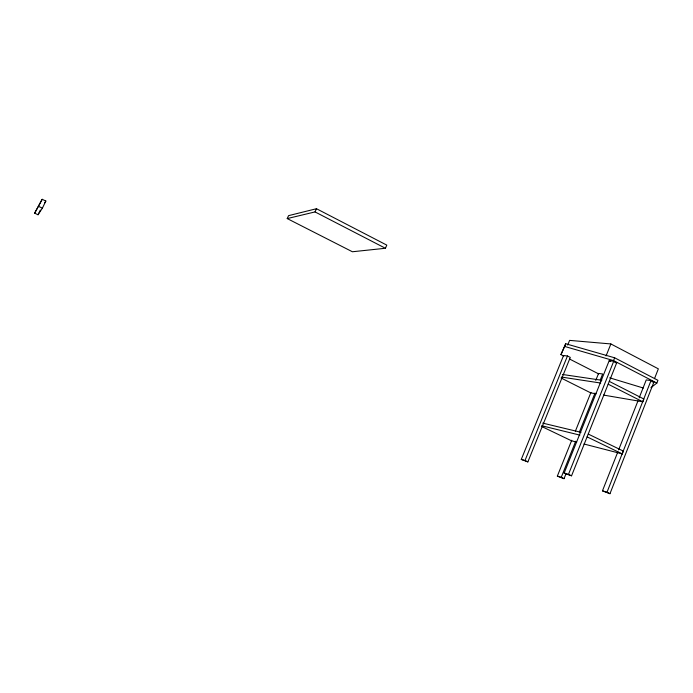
<?xml version="1.0" encoding="UTF-8"?>
<svg xmlns="http://www.w3.org/2000/svg" width="693" height="693" viewBox="0 0 693 693"><rect width="100%" height="100%" fill="white"/><g stroke="black" fill="none" stroke-linecap="round" stroke-linejoin="round"><path stroke-width="1.04" d="M650.961 387.621L656.851 383.073L657.934 380.318L614.639 357.796L565.696 343.737L560.94 354.634L563.773 356.081M639.145 397.903L646.248 379.92L651.013 380.57L653.906 382.068L609.961 493.702L602.46 490.835L617.844 451.871M618.632 449.87L637.967 400.9M609.961 493.702L606.973 492.316L651.013 380.57M583.948 444.005L622.262 453.906L623.362 451.1L588.236 434.052M603.499 395.071L642.792 401.793L643.884 399.029L609.277 381.375M654.487 378.664L658.35 368.841L610.871 343.945L569.611 340.384L567.714 345.036M571.751 440.22L557.345 476.108L561.217 477.373L575.701 441.233M579.322 432.198L595.018 393.052M600.251 380.007L602.659 373.977L598.57 373.423L595.763 380.405M600.684 381.548L601.645 379.14M564.18 472.998L609.173 360.706L613.729 361.226L616.718 362.777L571.552 475.796L564.18 472.998L571.552 475.796M557.345 476.108L564.033 478.681L566.042 473.665M560.94 354.634L564.604 346.431L613.522 360.594L614.639 357.796M568.468 474.367L613.729 361.226M575.355 431.245L590.964 392.368M606.072 355.907L610.871 343.945M521.283 459.398L524.965 460.559L567.472 355.977L570.287 357.415L527.858 461.902L521.283 459.398L563.565 355.535L567.472 355.977M564.604 346.431L565.696 343.737M385.421 248.267L386.798 245.123L316.476 208.714L288.565 215.644L287.231 218.581L352.399 251.758L385.421 248.267L315.038 211.919L287.231 218.581M315.038 211.919L316.476 208.714M34.65 213.167L42.186 199.298L45.851 201.031L42.394 208.151L38.028 214.752L34.65 213.167L42.186 199.298M38.028 214.752L40.298 210.074M44.69 202.824L45.851 201.031M614.882 362.56L616.718 362.777M652 381.808L653.906 382.068M562.482 374.471L601.836 380.284M561.425 377.061L600.727 383.047M596.067 393.797L590.757 392.888L561.113 378.014M542.723 423.12L580.994 432.311M541.657 425.736L579.868 435.117M576.697 442.125L571.526 440.791L541.467 426.377M609.675 377.832L643.338 388.028M602.46 490.835L606.973 492.316M524.965 460.559L527.858 461.902M561.217 477.373L564.033 478.681M38.721 206.419L42.394 208.151M587.101 436.885L622.262 453.906M608.159 384.173L642.792 401.793M569.438 358.974L598.683 373.908M613.522 360.594L656.851 383.073M609.173 360.706L610.654 361.477"/></g></svg>
